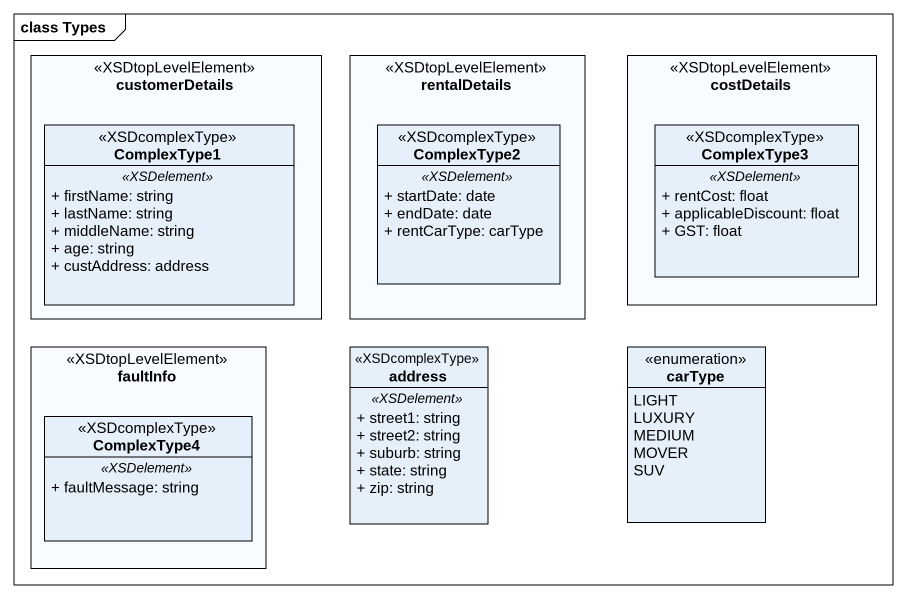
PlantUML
@startuml
mainframe class Types
hide circle
hide empty members
skinparam classAttributeIconSize 0
rectangle customerDetails <<XSDtopLevelElement>> {
  class ComplexType1 <<XSDcomplexType>> {
    .. <<XSDelement>> ..
    + firstName: string
    + lastName: string
    + middleName: string
    + age: string
    + custAddress: address
  }
}
rectangle rentalDetails <<XSDtopLevelElement>> {
  class ComplexType2 <<XSDcomplexType>> {
    .. <<XSDelement>> ..
    + startDate: date
    + endDate: date
    + rentCarType: carType
  }
}
rectangle costDetails <<XSDtopLevelElement>> {
  class ComplexType3 <<XSDcomplexType>> {
    .. <<XSDelement>> ..
    + rentCost: float
    + applicableDiscount: float
    + GST: float
  }
}
rectangle faultInfo <<XSDtopLevelElement>> {
  class ComplexType4 <<XSDcomplexType>> {
    .. <<XSDelement>> ..
    + faultMessage: string
  }
}
class address <<XSDcomplexType>> {
  .. <<XSDelement>> ..
  + street1: string
  + street2: string
  + suburb: string
  + state: string
  + zip: string
}
enum carType {
  LIGHT
  LUXURY
  MEDIUM
  MOVER
  SUV
}
@enduml
